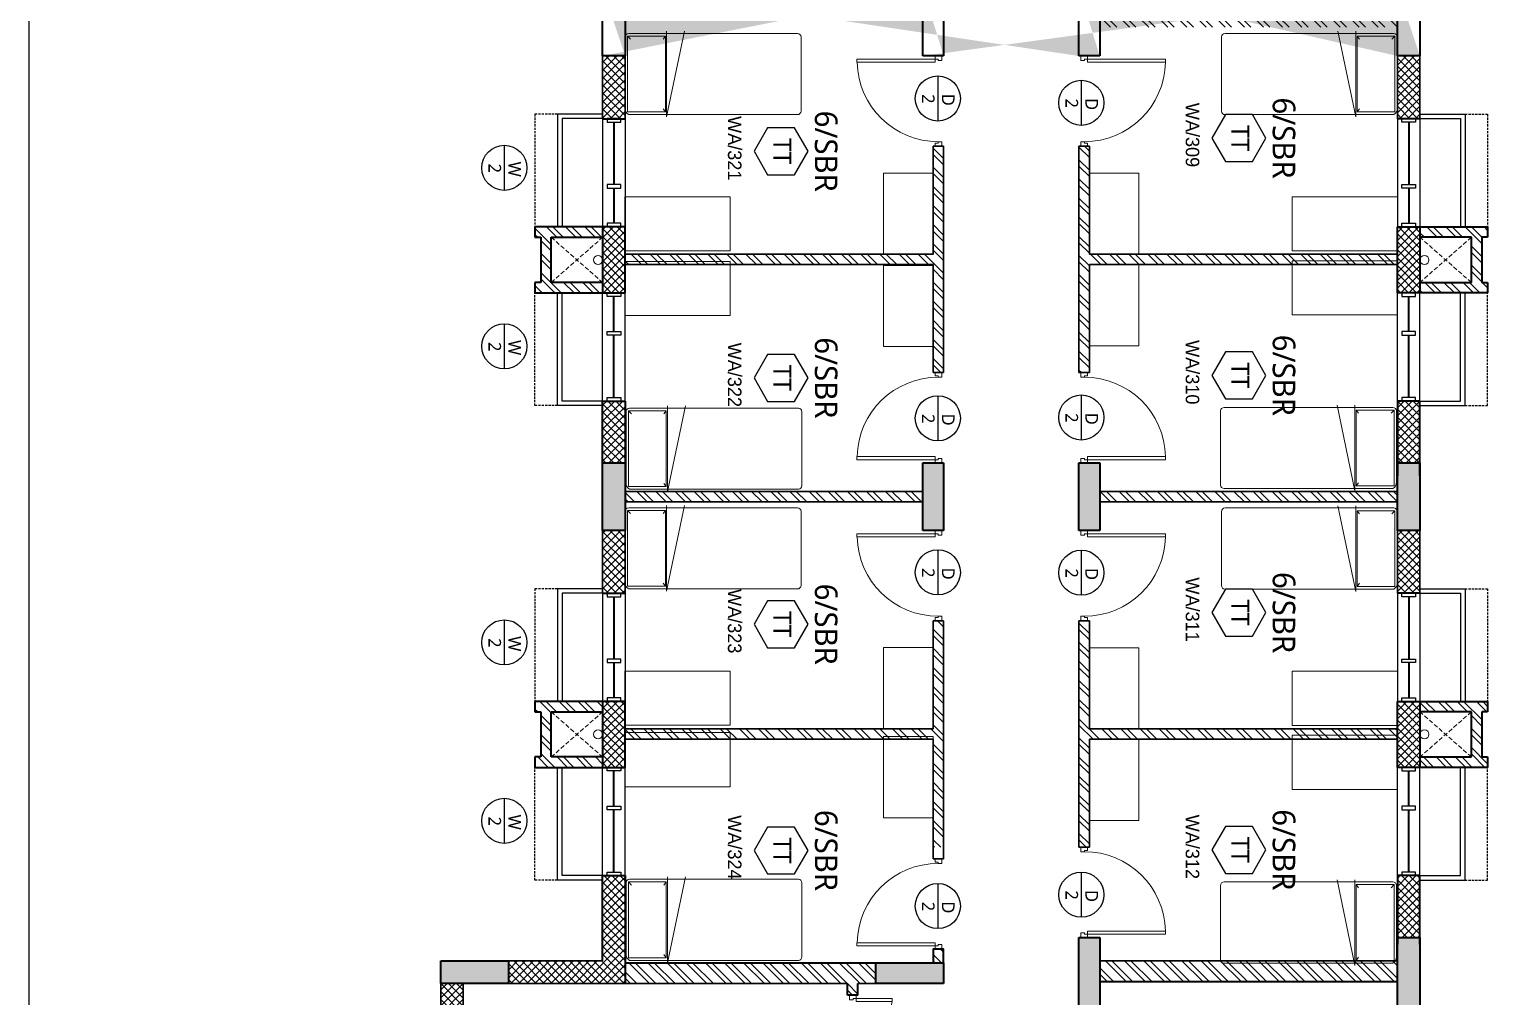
# Model space of a CAD drawing. Header units: millimetres. Extents: x -1127141 to 1597693, y -1835560 to -399335.
# Drawn here: x 1196540 to 1212762, y -534381 to -523658 of the extents above; entities that cross this region are included whole.
import ezdxf
from ezdxf.enums import TextEntityAlignment as Align

# ---------------------------------------------------------------- set-up
doc = ezdxf.new("R2010")
doc.units = ezdxf.units.MM
doc.header["$MEASUREMENT"] = 0
doc.linetypes.add('HIDDEN', pattern=[0.375, 0.25, -0.125])
doc.linetypes.add('HIDDEN2', pattern=[4.7625, 3.175, -1.5875])
for name, color, linetype in [('A-Anno Tags', 6, 'Continuous'), ('A-Wall Patt', 8, 'Continuous'), ('A-Window', 4, 'Continuous'), ('Anno_Frames', 7, 'Continuous'), ('COLUMN', 5, 'Continuous'), ('S-Conc Patt', 9, 'Continuous')]:
    doc.layers.add(name, color=color, linetype=linetype)
for name, color, linetype, lineweight in [('A-Door', 4, 'Continuous', 9), ('A-Wall Sec', 1, 'Continuous', 30), ('Ann_TitleBlock 2', 5, 'Continuous', 25), ('Anno_Tittleblock', 5, 'Continuous', 13), ('column hatch', 12, 'Continuous', 5), ('E-CABLE TRAY', 32, 'Continuous', 18), ('frntr', 32, 'Continuous', 9), ('rwp', 231, 'Continuous', 5), ('S-Concrete', 40, 'Continuous', 30), ('shaft', 252, 'HIDDEN2', 5)]:
    doc.layers.add(name, color=color, linetype=linetype, lineweight=lineweight)
doc.styles.add('IIITD @ 100', font='trebuc.ttf', dxfattribs={"height": 210})
doc.styles.get("Standard").update_dxf_attribs({"font": 'trebuc.ttf'})
doc.styles.add('TITLE', font='swissel.ttf', dxfattribs={"height": 4.3})
pattern_1 = [(315, (1306002.5, -290118.59), (106.06602, 106.06602), []), (315, (1306002.5, -290189.3), (106.06602, 106.06602), [])]
pattern_2 = [(315, (1445308.53, 119140.81), (106.066017, 106.066017), []), (315, (1445308.53, 119070.1), (106.066017, 106.066017), [])]
pattern_3 = [(315, (1445308.53, 119140.81), (44.194174, 44.194174), []), (45, (1445308.53, 119140.81), (-44.194174, 44.194174), [])]

# ---------------------------------------------------------------- blocks, each defined once
blk = doc.blocks.new('ABL_Door_S - 1000 x 2100-11-3 Second Floor Lvl')
at = {"layer": 'A-Door', "color": 5}
for p, q in [((-500, 38), (-450, 38)), ((-500, -38), (-500, 38)), ((-450, 38), (-450, -3)), ((450, 38), (450, -3)), ((500, 38), (450, 38)), ((500, -38), (500, 38)), ((-500, -38), (-465, -38)), ((-465, -3), (-450, -3)), ((-465, -38), (-465, -3)), ((-430, -38), (-465, -38)), ((465, -3), (450, -3)), ((465, -38), (465, -3)), ((500, -38), (465, -38))]:
    blk.add_line(p, q, dxfattribs=at)
at = {"layer": 'A-Door', "color": 5, "lineweight": 18}
for p, q in [((-465, -38), (-465, -903)), ((-430, -38), (-430, -903)), ((-430, -903), (-465, -903))]:
    blk.add_line(p, q, dxfattribs=at)
at = {"layer": 'A-Door'}
blk.add_arc((-450, -2), 900, 271.2981, 359.9894, dxfattribs=at)
blk = doc.blocks.new('Door 1200')
at = {"layer": 'A-Door', "color": 5, "lineweight": 18}
for p, q in [((524084, 16182), (524084, 16132)), ((524084, 16182), (524159, 16182)), ((524084, 16132), (524124, 16132)), ((524124, 16147), (524124, 16132)), ((524159, 16147), (524124, 16147)), ((524159, 16182), (524159, 16147)), ((524159, 16147), (524557, 16147)), ((524159, 16112), (524159, 16147)), ((524159, 16112), (524557, 16112)), ((524557, 16147), (524557, 16112)), ((524084, 15032), (524124, 15032)), ((524084, 14982), (524084, 15032)), ((524084, 14982), (524159, 14982)), ((524124, 15017), (524124, 15032)), ((524159, 15017), (524124, 15017)), ((524159, 15052), (524159, 15017)), ((524159, 15052), (524958, 15052)), ((524159, 14982), (524159, 15017)), ((524159, 15017), (524958, 15017)), ((524958, 15017), (524958, 15052))]:
    blk.add_line(p, q, dxfattribs=at)
at = {"layer": 'A-Door', "lineweight": 18}
for centre, radius, start, end in [((524155, 16193), 411, 270.5695, 348.692), ((524157, 14978), 804, 5.3147, 89.8716)]:
    blk.add_arc(centre, radius, start, end, dxfattribs=at)
blk = doc.blocks.new('*U29')
at = {"layer": 'A-Anno Tags'}
blk.add_lwpolyline([(-250, 0), (250, 0)], dxfattribs=at)
blk.add_circle((0, 0), 250, dxfattribs=at)
at = {"layer": 'Anno_Frames', "color": 7}
for tag, rotation, p in [('ENTITY', 359.7608, (15, 185)), ('ENTITYNO', 0.1757, (4, -36))]:
    blk.add_attdef(tag, text='', height=140, rotation=rotation, dxfattribs=at).set_placement(p, align=Align.TOP_CENTER)
blk = doc.blocks.new('Room Tag with Finish')
blk.add_lwpolyline([(0, 0), (-2.6, -1.5), (-2.6, -4.5), (0, -6), (2.6, -4.5), (2.6, -1.5)], close=True)
at = {"layer": 'Anno_Frames'}
blk.add_attdef('ROOM_NAME', text='', height=2.5, dxfattribs=at).set_placement((0, 0), align=Align.BOTTOM_CENTER)
blk.add_attdef('FF', text='', height=2, dxfattribs=at).set_placement((0, -1.85), align=Align.TOP_CENTER)
blk = doc.blocks.new('W 1200')
at = {"layer": 'A-Window', "linetype": 'HIDDEN', "ltscale": 100}
for p, q in [((552588, 7900), (552588, 9150)), ((552838, 7900), (552588, 7900))]:
    blk.add_line(p, q, dxfattribs=at)
at = {"layer": 'A-Window', "color": 2, "lineweight": 40}
for p, q in [((553463, 8720), (553463, 9110)), ((553463, 7990), (553463, 8680))]:
    blk.add_line(p, q, dxfattribs=at)
at = {"layer": 'A-Window', "color": 5}
for points in [[(553338, 7900), (552838, 7900), (552838, 9150)], [(553338, 7950), (552888, 7950), (552888, 9150)]]:
    blk.add_lwpolyline(points, dxfattribs=at)
at = {"layer": 'A-Window'}
for points in [[(553338, 7950), (553338, 9150)], [(553588, 7950), (553588, 9150)], [(553388, 8680), (553388, 8720), (553538, 8720), (553538, 8680), (553388, 8680)]]:
    blk.add_lwpolyline(points, dxfattribs=at)
for points in [[(553388, 9150), (553538, 9150), (553538, 9110), (553388, 9110)], [(553388, 7990), (553538, 7990), (553538, 7950), (553388, 7950)]]:
    blk.add_lwpolyline(points, close=True, dxfattribs=at)
blk = doc.blocks.new('column 2.04')
at = {"layer": 'S-Conc Patt'}
h = blk.add_hatch(color=256, dxfattribs=at)
h.paths.add_polyline_path([(552592, -205173), (553328, -205030), (553376, -205276), (552640, -205419)])
h.paths.add_polyline_path([(536924, -208475), (536877, -208230), (537898, -208032), (537945, -208277)])
h.paths.add_polyline_path([(549587, -206014), (549540, -205769), (550561, -205570), (550608, -205816)])
h.paths.add_polyline_path([(546422, -206629), (546374, -206384), (547395, -206185), (547443, -206431)])
h.paths.add_polyline_path([(543256, -207245), (543208, -206999), (544229, -206801), (544277, -207046)])
h.paths.add_polyline_path([(540090, -207860), (540042, -207615), (541063, -207416), (541111, -207662)])
h.paths.add_polyline_path([(548002, -197857), (547954, -197611), (548975, -197413), (549023, -197658)])
h.paths.add_polyline_path([(544836, -198472), (544788, -198227), (545809, -198028), (545857, -198274)])
h.paths.add_polyline_path([(541670, -199086), (541622, -198840), (542643, -198642), (542691, -198887)])
h.paths.add_polyline_path([(532173, -200932), (532125, -200686), (533146, -200488), (533194, -200733)])
h.paths.add_polyline_path([(535338, -200316), (535291, -200071), (536312, -199872), (536359, -200118)])
h.paths.add_polyline_path([(538504, -199701), (538456, -199455), (539477, -199257), (539525, -199502)])
h.paths.add_polyline_path([(546627, -202993), (546670, -203219), (545934, -203362), (545890, -203136)])
h.paths.add_polyline_path([(546297, -201295), (546340, -201521), (545604, -201664), (545560, -201438)])
h.paths.add_polyline_path([(540295, -204224), (540339, -204449), (539603, -204592), (539559, -204367)])
h.paths.add_polyline_path([(539965, -202526), (540009, -202752), (539273, -202895), (539229, -202669)])
h.paths.add_polyline_path([(533943, -205458), (533986, -205684), (533250, -205827), (533206, -205601)])
h.paths.add_polyline_path([(533613, -203761), (533656, -203987), (532920, -204130), (532876, -203904)])
h.paths.add_polyline_path([(556903, -202717), (556760, -201981), (557005, -201933), (557148, -202669)])
h.paths.add_polyline_path([(529985, -212195), (529236, -212195), (529236, -211945), (529985, -211945)])
h.paths.add_polyline_path([(526890, -212195), (526140, -212195), (526140, -211945), (526890, -211945)])
h.paths.add_polyline_path([(523855, -212195), (523105, -212195), (523105, -211945), (523855, -211945)])
h.paths.add_polyline_path([(552816, -201790), (552227, -201905), (552271, -202131), (552860, -202016)])
h.paths.add_polyline_path([(556308, -199659), (556165, -198923), (556411, -198875), (556554, -199611)])
h.paths.add_polyline_path([(555569, -195856), (555426, -195120), (555671, -195072), (555815, -195808)])
h.paths.add_polyline_path([(551215, -195938), (551657, -195853), (551700, -196078), (551259, -196164)])
h.paths.add_polyline_path([(551805, -198400), (551719, -197959), (551945, -197915), (552031, -198356)])
h.paths.add_polyline_path([(553549, -195943), (553463, -195501), (553689, -195458), (553774, -195899)])
h.paths.add_polyline_path([(554331, -199967), (554245, -199525), (554471, -199482), (554557, -199923)])
h.paths.add_polyline_path([(554150, -197832), (553709, -197918), (553665, -197692), (554106, -197607)])
h.paths.add_polyline_path([(552331, -199901), (552417, -200343), (552191, -200387), (552106, -199945)])
h.paths.add_polyline_path([(527835, -199036), (527099, -199179), (527051, -198934), (527787, -198791)])
h.paths.add_polyline_path([(530005, -204696), (529890, -204107), (530116, -204064), (530230, -204653)])
h.paths.add_polyline_path([(529304, -206595), (528568, -206738), (528524, -206512), (529260, -206369)])
h.paths.add_polyline_path([(529884, -200146), (529148, -200289), (529100, -200043), (529837, -199900)])
h.paths.add_polyline_path([(528920, -212495), (528320, -212495), (528320, -212245), (528920, -212245)])
h.paths.add_polyline_path([(523855, -212495), (523105, -212495), (523105, -212245), (523855, -212245)])
h.paths.add_polyline_path([(531575, -212245), (532175, -212245), (532175, -212495), (531575, -212495)])
h.paths.add_polyline_path([(526890, -212495), (526140, -212495), (526140, -212245), (526890, -212245)])
h.paths.add_polyline_path([(528974, -204897), (528238, -205040), (528190, -204794), (528926, -204651)])
h.paths.add_polyline_path([(529982, -210085), (529246, -210228), (529198, -209982), (529935, -209839)])
h.paths.add_polyline_path([(529602, -198693), (528865, -198836), (528818, -198590), (529554, -198447)])
h.paths.add_polyline_path([(524292, -199725), (523556, -199868), (523509, -199622), (524245, -199479)])
h.paths.add_polyline_path([(525435, -205585), (524699, -205728), (524651, -205482), (525387, -205339)])
h.paths.add_polyline_path([(534665, -209174), (533855, -209332), (533807, -209086), (534617, -208929)])
h.paths.add_polyline_path([(523355, -205734), (523355, -206382), (523105, -206382), (523105, -205782)])
h.paths.add_polyline_path([(545171, -239386), (544421, -239386), (544421, -239136), (545171, -239136)])
h.paths.add_polyline_path([(545171, -234106), (544421, -234106), (544421, -233876), (545171, -233876)])
h.paths.add_polyline_path([(545171, -230576), (544421, -230576), (544421, -230326), (545171, -230326)])
h.paths.add_polyline_path([(545171, -235836), (544421, -235836), (544421, -235606), (545171, -235606)])
h.paths.add_polyline_path([(539911, -239386), (539161, -239386), (539161, -239136), (539911, -239136)])
h.paths.add_polyline_path([(539911, -234106), (539161, -234106), (539161, -233876), (539911, -233876)])
h.paths.add_polyline_path([(539911, -230576), (539161, -230576), (539161, -230326), (539911, -230326)])
h.paths.add_polyline_path([(539911, -235836), (539161, -235836), (539161, -235606), (539911, -235606)])
h.paths.add_polyline_path([(534651, -234106), (533901, -234106), (533901, -233876), (534651, -233876)])
h.paths.add_polyline_path([(529806, -228306), (529056, -228306), (529056, -228556), (529806, -228556)])
h.paths.add_polyline_path([(526140, -228306), (526890, -228306), (526890, -228556), (526140, -228556)])
h.paths.add_polyline_path([(523105, -228306), (523855, -228306), (523855, -228556), (523105, -228556)])
h.paths.add_polyline_path([(554556, -230576), (553956, -230576), (553956, -230326), (554556, -230326)])
h.paths.add_polyline_path([(529881, -230326), (529131, -230326), (529131, -230576), (529881, -230576)])
h.paths.add_polyline_path([(534651, -230576), (533901, -230576), (533901, -230326), (534651, -230326)])
h.paths.add_polyline_path([(550356, -230576), (549756, -230576), (549756, -230326), (550356, -230326)])
h.paths.add_polyline_path([(553956, -233876), (554556, -233876), (554556, -234106), (553956, -234106)])
h.paths.add_polyline_path([(550356, -234106), (549756, -234106), (549756, -233876), (550356, -233876)])
h.paths.add_polyline_path([(531681, -240346), (530931, -240346), (530931, -240096), (531681, -240096)])
h.paths.add_polyline_path([(523355, -235856), (523355, -235106), (523105, -235106), (523105, -235856)])
h.paths.add_polyline_path([(526276, -235856), (525526, -235856), (525526, -235606), (526276, -235606)])
h.paths.add_polyline_path([(531681, -241826), (530931, -241826), (530931, -241576), (531681, -241576)])
h.paths.add_polyline_path([(529881, -241826), (529131, -241826), (529131, -241576), (529881, -241576)])
h.paths.add_polyline_path([(529881, -235856), (529131, -235856), (529131, -235606), (529881, -235606)])
h.paths.add_polyline_path([(529881, -234106), (529131, -234106), (529131, -233876), (529881, -233876)])
h.paths.add_polyline_path([(530931, -236206), (530931, -235606), (531161, -235606), (531161, -236206)])
h.paths.add_polyline_path([(552121, -236056), (552121, -235606), (552351, -235606), (552351, -236056)])
h.paths.add_polyline_path([(549836, -235606), (550286, -235606), (550286, -235836), (549836, -235836)])
h.paths.add_polyline_path([(552121, -240096), (552121, -239646), (552351, -239646), (552351, -240096)])
h.paths.add_polyline_path([(549941, -240096), (549941, -239646), (550171, -239646), (550171, -240096)])
h.paths.add_polyline_path([(552351, -237966), (551901, -237966), (551901, -237736), (552351, -237736)])
h.paths.add_polyline_path([(549941, -238076), (549941, -237626), (550171, -237626), (550171, -238076)])
h.paths.add_polyline_path([(554141, -236206), (554141, -235606), (554371, -235606), (554371, -236206)])
h.paths.add_polyline_path([(534391, -240346), (534391, -239596), (534141, -239596), (534141, -240346)])
h.paths.add_polyline_path([(554121, -240095), (554121, -239495), (554371, -239495), (554371, -240095)])
h.paths.add_polyline_path([(523105, -228006), (523855, -228006), (523855, -228256), (523105, -228256)])
h.paths.add_polyline_path([(532175, -228256), (531575, -228256), (531575, -228006), (532175, -228006)])
h.paths.add_polyline_path([(528320, -217506), (528920, -217506), (528920, -217736), (528320, -217736)])
h.paths.add_polyline_path([(528920, -228256), (528320, -228256), (528320, -228006), (528920, -228006)])
h.paths.add_polyline_path([(528320, -222766), (528920, -222766), (528920, -222996), (528320, -222996)])
h.paths.add_polyline_path([(526890, -217736), (526290, -217736), (526290, -217506), (526890, -217506)])
h.paths.add_polyline_path([(526890, -222996), (526290, -222996), (526290, -222766), (526890, -222766)])
h.paths.add_polyline_path([(526140, -228006), (526890, -228006), (526890, -228256), (526140, -228256)])
h.paths.add_polyline_path([(526276, -241826), (525526, -241826), (525526, -241576), (526276, -241576)])
h.paths.add_polyline_path([(523355, -217321), (523355, -217921), (523105, -217921), (523105, -217321)])
h.paths.add_polyline_path([(523355, -222581), (523355, -223181), (523105, -223181), (523105, -222581)])
h.paths.add_polyline_path([(532175, -217320), (532175, -217920), (531925, -217920), (531925, -217320)])
h.paths.add_polyline_path([(532175, -222581), (532175, -223181), (531925, -223181), (531925, -222581)])
h.paths.add_polyline_path([(534371, -235606), (534371, -236356), (534141, -236356), (534141, -235606)])
edge = h.paths.add_edge_path()
edge.add_line((559891, -239386), (559141, -239386))
edge.add_line((559141, -239136), (559891, -239136))
edge.add_line((559141, -239386), (559141, -239136))
edge.add_line((559891, -234106), (559141, -234106))
edge.add_line((559141, -233876), (559891, -233876))
edge.add_line((559141, -234106), (559141, -233876))
edge.add_line((559891, -230576), (559141, -230576))
edge.add_line((559141, -230326), (559891, -230326))
edge.add_line((559141, -230576), (559141, -230326))
edge.add_line((559891, -235836), (559141, -235836))
edge.add_line((559141, -235606), (559891, -235606))
edge.add_line((559141, -235836), (559141, -235606))
h.paths.add_polyline_path([(570411, -234106), (569661, -234106), (569661, -233876), (570411, -233876)])
h.paths.add_polyline_path([(570411, -230576), (569661, -230576), (569661, -230326), (570411, -230326)])
h.paths.add_polyline_path([(570171, -235606), (570171, -236356), (569941, -236356), (569941, -235606)])
h.paths.add_polyline_path([(565151, -239386), (564401, -239386), (564401, -239136), (565151, -239136)])
h.paths.add_polyline_path([(565151, -234106), (564401, -234106), (564401, -233876), (565151, -233876)])
h.paths.add_polyline_path([(565151, -230576), (564401, -230576), (564401, -230326), (565151, -230326)])
h.paths.add_polyline_path([(565151, -235836), (564401, -235836), (564401, -235606), (565151, -235606)])
h.paths.add_polyline_path([(559891, -239386), (559141, -239386), (559141, -239136), (559891, -239136)], flags=17)
h.paths.add_polyline_path([(559891, -234106), (559141, -234106), (559141, -233876), (559891, -233876)], flags=17)
h.paths.add_polyline_path([(559891, -230576), (559141, -230576), (559141, -230326), (559891, -230326)], flags=17)
h.paths.add_polyline_path([(559891, -235836), (559141, -235836), (559141, -235606), (559891, -235606)], flags=17)
h.paths.add_polyline_path([(577576, -241181), (577576, -240581), (577326, -240581), (577326, -241181)])
h.paths.add_polyline_path([(577576, -230576), (576976, -230576), (576976, -230326), (577576, -230326)])
h.paths.add_polyline_path([(573376, -230576), (572776, -230576), (572776, -230326), (573376, -230326)])
h.paths.add_polyline_path([(577576, -234106), (576976, -234106), (576976, -233876), (577576, -233876)])
h.paths.add_polyline_path([(573376, -234106), (572776, -234106), (572776, -233876), (573376, -233876)])
h.paths.add_polyline_path([(577576, -236356), (577576, -235606), (577326, -235606), (577326, -236356)])
h.paths.add_polyline_path([(572626, -241181), (573376, -241181), (573376, -240931), (572626, -240931)])
h.paths.add_polyline_path([(573376, -236356), (573376, -235606), (573146, -235606), (573146, -236356)])
h.paths.add_polyline_path([(569921, -241181), (569921, -240431), (570171, -240431), (570171, -241181)])
at = {"layer": 'S-Concrete', "lineweight": 35}
for p, q in [((559141, -230326), (559891, -230326)), ((559891, -230326), (559891, -230576)), ((564401, -230576), (564401, -230326)), ((564401, -230326), (565151, -230326)), ((565151, -230326), (565151, -230576)), ((569661, -230576), (569661, -230326)), ((569661, -230326), (570411, -230326)), ((559891, -230576), (559141, -230576)), ((565151, -230576), (564401, -230576)), ((570411, -230576), (569661, -230576)), ((559141, -233876), (559891, -233876)), ((559891, -233876), (559891, -234106)), ((564401, -234106), (564401, -233876)), ((564401, -233876), (565151, -233876)), ((565151, -233876), (565151, -234106)), ((569661, -234106), (569661, -233876)), ((569661, -233876), (570411, -233876)), ((559891, -234106), (559141, -234106)), ((565151, -234106), (564401, -234106)), ((570411, -234106), (569661, -234106)), ((559141, -235606), (559891, -235606)), ((559891, -235606), (559891, -235836)), ((564401, -235836), (564401, -235606)), ((564401, -235606), (565151, -235606)), ((565151, -235606), (565151, -235836)), ((569941, -236356), (569941, -235606)), ((569941, -235606), (570171, -235606)), ((570171, -235606), (570171, -236356)), ((559891, -235836), (559141, -235836)), ((565151, -235836), (564401, -235836)), ((570171, -236356), (569941, -236356)), ((559141, -239136), (559891, -239136)), ((559891, -239136), (559891, -239386)), ((564401, -239386), (564401, -239136)), ((564401, -239136), (565151, -239136)), ((565151, -239136), (565151, -239386)), ((559891, -239386), (559141, -239386)), ((565151, -239386), (564401, -239386)), ((569921, -240431), (570171, -240431)), ((569921, -241181), (569921, -240431)), ((570171, -240431), (570171, -241181)), ((570171, -241181), (569921, -241181))]:
    blk.add_line(p, q, dxfattribs=at)
blk = doc.blocks.new('bed')
at = {"layer": 'frntr'}
for p, q in [((269533, -306887), (268713, -306887)), ((268673, -306927), (268673, -308179)), ((269573, -308377), (269573, -306927)), ((269598, -308377), (268648, -308179)), ((268673, -308179), (268673, -308377)), ((268648, -308377), (269448, -308377)), ((268673, -308377), (268673, -308797)), ((269543, -308391), (268703, -308391)), ((268703, -308391), (268703, -308811)), ((268703, -308391), (268738, -308417)), ((269598, -308377), (269448, -308377)), ((269543, -308391), (269508, -308417)), ((269543, -308811), (269543, -308391)), ((269573, -308797), (269573, -308377)), ((268703, -308811), (268738, -308777)), ((268703, -308811), (269543, -308811)), ((268713, -308837), (269510, -308837))]:
    blk.add_line(p, q, dxfattribs=at)
for centre, radius, start, end in [((268713, -306927), 40, 90, 180), ((269533, -306927), 40, 0, 90), ((268713, -308797), 40, 180, 270), ((269506, -308762), 75.2, 267.3338, 332.1559)]:
    blk.add_arc(centre, radius, start, end, dxfattribs=at)
blk = doc.blocks.new('wardrobe')
at = {"layer": 'frntr'}
for p, q in [((266249, -309334), (266799, -309334)), ((266249, -310234), (266249, -309334)), ((266799, -310234), (266799, -309334)), ((266799, -309334), (266799, -310234)), ((266799, -310234), (266249, -310234))]:
    blk.add_line(p, q, dxfattribs=at)
blk = doc.blocks.new('table')
at = {"layer": 'frntr'}
for p, q in [((268968, -309087), (269568, -309087)), ((268968, -309087), (268968, -310253)), ((269568, -310255), (269568, -309087)), ((268968, -310253), (269568, -310253))]:
    blk.add_line(p, q, dxfattribs=at)
blk = doc.blocks.new('aaa')
at = {"layer": 'frntr', "rotation": 90}
blk.add_blockref('wardrobe', (-40627, -573636), dxfattribs=at)
at = {"layer": 'frntr'}
for name, p in [('bed', (-1515, -1414)), ('table', (0, 0))]:
    blk.add_blockref(name, p, dxfattribs=at)
blk = doc.blocks.new('bbbb')
at = {"layer": 'frntr', "rotation": 90}
blk.add_blockref('wardrobe', (-39613, -573636), dxfattribs=at)
at = {"layer": 'frntr'}
for name, p in [('bed', (2630, -1404)), ('table', (710, 0))]:
    blk.add_blockref(name, p, dxfattribs=at)
blk = doc.blocks.new('IIITD WD A1- L Format Library')
at = {"layer": 'Anno_Tittleblock', "color": 5}
blk.add_lwpolyline([(0, -7.57), (775, -7.57), (775, 573.91), (0, 573.91)], close=True, dxfattribs=at)
at = {"style": 'TITLE'}
for tag, p, height in [('PROJECT NAME 1', (779.17, 137.4), 2.98), ('PROJECT NAME 2', (779.17, 132.23), 2.98), ('PROJECT_NAME_3', (779.17, 127.37), 2.98), ('1:100@A1', (818.06, 91.92), 2.25), ('A-2.03', (844.81, 84.28), 4), ('03.04.11', (821.96, 84.64), 2.25), ('A', (858.85, 75.94), 3.66), ('AC', (827.5, 76.14), 2.25)]:
    blk.add_attdef(tag, p, '', height=height, dxfattribs=at)
for p in [(780.3, 113.01), (780.3, 106.37)]:
    blk.add_attdef('FIRST FLOOR PLAN', text='', height=3.39, dxfattribs=at).set_placement(p, align=Align.TOP_LEFT)

msp = doc.modelspace()

# ---------------------------------------------------------------- hatches: boundary and pattern name
at = {"layer": 'A-Wall Patt'}
h = msp.add_hatch(dxfattribs=at)
h.set_pattern_fill('ANSI37', color=256, scale=500, style=0)
h.set_pattern_definition(pattern_3)
h.paths.add_polyline_path([(1203145.2, -531838.8), (1203145.2, -531108.8), (1202895.2, -531108.8), (1202895.2, -531838.8)])
h.paths.add_polyline_path([(1203145.2, -529908.8), (1203145.2, -529213.8), (1202895.2, -529213.8), (1202895.2, -529908.8)])
h.paths.add_polyline_path([(1203145.2, -528463.8), (1203145.2, -527778.8), (1202895.2, -527778.8), (1202895.2, -528463.8)])
h.paths.add_polyline_path([(1203145.2, -526578.8), (1203145.2, -525848.8), (1202895.2, -525848.8), (1202895.2, -526578.8)])
h.paths.add_polyline_path([(1203145.2, -524648.8), (1203145.2, -523953.8), (1202895.2, -523953.8), (1202895.2, -524648.8)])
h.paths.add_polyline_path([(1203145.2, -523203.8), (1203145.2, -522518.8), (1202895.2, -522518.8), (1202895.2, -523203.8)])
h.paths.add_polyline_path([(1203145.2, -521318.8), (1203145.2, -520588.8), (1202895.2, -520588.8), (1202895.2, -521318.8)])
h.paths.add_polyline_path([(1203145.2, -519388.8), (1203145.2, -518433.8), (1202895.2, -518433.8), (1202895.2, -519388.8)])
h = msp.add_hatch(dxfattribs=at)
h.set_pattern_fill('ANSI37', color=256, scale=500, style=0)
h.set_pattern_definition(pattern_3)
h.paths.add_polyline_path([(1211955.1, -519388.8), (1211955.2, -518618.8), (1211705.2, -518618.8), (1211705.1, -519388.8)])
h.paths.add_polyline_path([(1211955.2, -521318.8), (1211955.2, -521203.8), (1211955.1, -521203.8), (1211955.2, -521203.7), (1211955.2, -520957.3, -0.03447), (1211955.2, -520950.4), (1211955.2, -520703.9), (1211955.1, -520703.8), (1211955.2, -520703.8), (1211955.2, -520588.8), (1211705.1, -520588.8), (1211705.1, -521318.8)])
h.paths.add_polyline_path([(1211955.1, -523203.8), (1211955.1, -522518.8), (1211705.1, -522518.8), (1211705.2, -523203.8)])
h.paths.add_polyline_path([(1211955.1, -524648.8), (1211955.1, -523953.8), (1211705.1, -523953.8), (1211705.1, -524648.8)])
h.paths.add_polyline_path([(1211955.1, -526578.8), (1211955.1, -526463.8), (1211955.1, -526463.8), (1211955.1, -526463.8), (1211955.1, -526216.3, -0.0243669), (1211955.1, -526211.4), (1211955.2, -525963.9), (1211955.1, -525963.8), (1211955.2, -525963.8), (1211955.2, -525848.8), (1211705.1, -525848.8), (1211705.1, -526578.8)])
h = msp.add_hatch(dxfattribs=at)
h.set_pattern_fill('ANSI32', color=256, scale=400, style=0)
h.set_pattern_definition(pattern_1)
h.paths.add_polyline_path([(1211705.2, -523636.3), (1211705.2, -523521.3), (1208405.2, -523521.3), (1208405.2, -523636.3)])
h.paths.add_polyline_path([(1211705.2, -524648.8), (1211705.2, -523808.8), (1211705.1, -523808.8), (1211705.1, -524648.8)])
h.paths.add_polyline_path([(1211705.2, -523348.8), (1211705.2, -522518.8), (1211705.1, -522518.8), (1211705.1, -523348.8)])
h = msp.add_hatch(dxfattribs=at)
h.set_pattern_fill('ANSI32', color=256, scale=400, style=0)
h.set_pattern_definition([(315, (1306002.5, -295400.47), (106.06602, 106.06602), []), (315, (1306002.5, -295471.18), (106.06602, 106.06602), [])])
h.paths.add_polyline_path([(1202895.2, -526463.8), (1202325.2, -526463.8), (1202325.2, -525963.8), (1202895.2, -525963.8)], flags=16)
h.paths.add_polyline_path([(1203145.3, -523693.8), (1203145.3, -523808.8), (1203145.2, -523808.8), (1203145.2, -523693.8)])
h.paths.add_polyline_path([(1203145.3, -528608.8), (1203145.3, -528781.3), (1203145.2, -528781.3), (1203145.2, -528608.8)])
h.paths.add_polyline_path([(1203145.2, -526151.3), (1203145.2, -526266.3), (1206560.2, -526266.3), (1206560.2, -527463.8), (1206675.2, -527463.8), (1206675.2, -524953.8), (1206560.2, -524953.8), (1206560.2, -526151.3)])
h.paths.add_polyline_path([(1202895.2, -526578.8), (1202895.2, -525848.8), (1202145.2, -525848.8), (1202145.2, -525963.8), (1202210.2, -525963.8), (1202210.2, -526463.8), (1202145.2, -526463.8), (1202145.2, -526578.8)])
h = msp.add_hatch(dxfattribs=at)
h.set_pattern_fill('ANSI32', color=256, scale=400, style=0)
h.set_pattern_definition([(315, (1306002.5, -295400.47), (106.06602, 106.06602), []), (315, (1306002.5, -295471.18), (106.06602, 106.06602), [])])
h.paths.add_polyline_path([(1211705.1, -523693.8), (1211705.1, -523808.8), (1211705.2, -523808.8), (1211705.2, -523693.8)])
h.paths.add_polyline_path([(1211705.1, -528608.8), (1211705.1, -528781.3), (1211705.2, -528781.3), (1211705.2, -528608.8)])
h.paths.add_polyline_path([(1212525.1, -525963.8), (1212525.1, -526463.8), (1211955.1, -526463.8), (1211955.1, -525963.8)], flags=16)
h.paths.add_polyline_path([(1208175.2, -527463.8), (1208290.2, -527463.8), (1208290.2, -524953.8), (1208175.2, -524953.8)])
h.paths.add_polyline_path([(1211755.1, -525848.8), (1211705.2, -525848.8), (1211755.1, -525848.8)])
h.paths.add_polyline_path([(1211705.2, -526578.8), (1211705.2, -525848.8), (1211705.1, -525848.8), (1211705.1, -526151.3), (1208290.2, -526151.3), (1208290.2, -526266.3), (1211705.1, -526266.3), (1211705.1, -526578.8)])
h.paths.add_polyline_path([(1211955.2, -525848.8), (1211955.2, -526578.8), (1212705.1, -526578.8), (1212705.1, -526463.8), (1212640.1, -526463.8), (1212640.1, -525963.8), (1212705.1, -525963.8), (1212705.1, -525848.8)])
h.paths.add_polyline_path([(1211905.1, -525848.8), (1211955.1, -525848.8), (1211955.1, -525848.8)])
h = msp.add_hatch(dxfattribs=at)
h.set_pattern_fill('ANSI32', color=256, scale=400, style=0)
h.set_pattern_definition([(315, (1306002.5, -295378.59), (106.06602, 106.06602), []), (315, (1306002.5, -295449.3), (106.06602, 106.06602), [])])
h.paths.add_polyline_path([(1211705.2, -528896.3), (1211705.2, -528781.3), (1208405.2, -528781.3), (1208405.2, -528896.3)])
h.paths.add_polyline_path([(1211705.2, -529908.8), (1211705.2, -529138.8), (1211705.2, -529068.8), (1211705.1, -529068.8), (1211705.1, -529908.8)])
h.paths.add_polyline_path([(1211705.2, -528538.8), (1211705.2, -527778.8), (1211705.1, -527778.8), (1211705.1, -528608.8), (1211705.3, -528608.8), (1211705.3, -528538.8)])
h = msp.add_hatch(dxfattribs=at)
h.set_pattern_fill('ANSI37', color=256, scale=500, style=0)
h.set_pattern_definition(pattern_3)
h.paths.add_polyline_path([(1211955.1, -528463.8), (1211955.1, -527778.8), (1211705.1, -527778.8), (1211705.1, -528463.8)])
h.paths.add_polyline_path([(1211955.1, -529908.8), (1211955.1, -529213.8), (1211705.1, -529213.8), (1211705.1, -529908.8)])
h.paths.add_polyline_path([(1211955.1, -531838.8), (1211955.1, -531108.8), (1211705.1, -531108.8), (1211705.1, -531838.8)])
h.paths.add_polyline_path([(1211955.2, -533723.8), (1211955.2, -533038.8), (1211705.2, -533038.8), (1211705.2, -533723.8)])
h = msp.add_hatch(dxfattribs=at)
h.set_pattern_fill('ANSI32', color=256, scale=400, style=0)
h.set_pattern_definition(pattern_1)
h.paths.add_polyline_path([(1206445.2, -528896.3), (1206445.2, -528781.3), (1203145.2, -528781.3), (1203145.2, -528896.3)])
h = msp.add_hatch(dxfattribs=at)
h.set_pattern_fill('ANSI32', color=256, scale=400, style=0)
h.set_pattern_definition(pattern_2)
h.paths.add_polyline_path([(1202895.2, -531723.8), (1202325.2, -531723.8), (1202325.2, -531223.8), (1202895.2, -531223.8)], flags=16)
h.paths.add_polyline_path([(1203150.3, -528953.8), (1203150.3, -529068.8), (1203150.2, -529068.8), (1203150.2, -528953.8)])
h.paths.add_polyline_path([(1203145.2, -531411.3), (1203145.2, -531526.3), (1206560.2, -531526.3), (1206560.2, -532723.8), (1206675.2, -532723.8), (1206675.2, -530213.8), (1206560.2, -530213.8), (1206560.2, -531411.3)])
h.paths.add_polyline_path([(1202895.2, -531838.8), (1202895.2, -531108.8), (1202145.2, -531108.8), (1202145.2, -531223.8), (1202210.2, -531223.8), (1202210.2, -531723.8), (1202145.2, -531723.8), (1202145.2, -531838.8)])
h = msp.add_hatch(dxfattribs=at)
h.set_pattern_fill('ANSI32', color=256, scale=400, style=0)
h.set_pattern_definition([(315, (1306002.5, -290140.47), (106.06602, 106.06602), []), (315, (1306002.5, -290211.18), (106.06602, 106.06602), [])])
h.paths.add_polyline_path([(1211955.1, -531223.8), (1212525.1, -531223.8), (1212525.1, -531723.8), (1211955.1, -531723.8)], flags=16)
h.paths.add_polyline_path([(1211705.1, -528953.8), (1211705.1, -529068.8), (1211705.2, -529068.8), (1211705.2, -528953.8)])
h.paths.add_polyline_path([(1211705.1, -533868.8), (1211705.1, -534041.3), (1211705.2, -534041.3), (1211705.2, -533868.8)])
h.paths.add_polyline_path([(1208175.2, -532723.8), (1208290.2, -532723.8), (1208290.2, -530213.8), (1208175.2, -530213.8)])
h.paths.add_polyline_path([(1211705.2, -531838.8), (1211705.2, -531108.8), (1211705.1, -531108.8), (1211705.1, -531411.3), (1208290.2, -531411.3), (1208290.2, -531526.3), (1211705.1, -531526.3), (1211705.1, -531838.8)])
h.paths.add_polyline_path([(1211955.2, -531108.8), (1211955.2, -531838.8), (1212705.1, -531838.8), (1212705.1, -531723.8), (1212640.1, -531723.8), (1212640.1, -531223.8), (1212705.1, -531223.8), (1212705.1, -531108.8)])
h = msp.add_hatch(dxfattribs=at)
h.set_pattern_fill('ANSI37', color=256, scale=500, style=0)
h.set_pattern_definition(pattern_3)
h.paths.add_polyline_path([(1201350.2, -536688.8), (1201350.2, -536221.3), (1201100.2, -536221.3), (1201100.2, -536688.8)])
h.paths.add_polyline_path([(1201350.2, -535221.3), (1201350.2, -534233.8), (1201100.2, -534233.8), (1201100.2, -535221.3)])
h.paths.add_polyline_path([(1203145.2, -534233.8), (1203145.2, -533038.8), (1202900.3, -533038.8), (1202895.2, -533038.8), (1202895.2, -533983.8), (1201850.2, -533983.8), (1201850.2, -534233.8)])
h = msp.add_hatch(dxfattribs=at)
h.set_pattern_fill('ANSI32', color=256, scale=400, style=0)
h.set_pattern_definition(pattern_2)
h.paths.add_polyline_path([(1206675.2, -534003.8), (1206675.2, -533853.8), (1206560.2, -533853.8), (1206560.2, -534003.8)])
h.paths.add_polyline_path([(1203145.2, -534003.8), (1203145.2, -534233.8), (1205610.2, -534233.8), (1205610.2, -534363.8), (1205725.2, -534363.8), (1205725.2, -534233.8), (1205925.2, -534233.8), (1205925.2, -534003.8)])
h = msp.add_hatch(dxfattribs=at)
h.set_pattern_fill('ANSI32', color=256, scale=400, style=0)
h.set_pattern_definition(pattern_2)
h.paths.add_polyline_path([(1211705.1, -534213.8), (1211705.1, -533983.8), (1208405.2, -533983.8), (1208405.2, -534213.8)])

# ---------------------------------------------------------------- linework, layer by layer
msp.add_lwpolyline([(1252291.1, -478259.6), (1252291.1, -552566.2), (1196539.8, -552566.2), (1196539.8, -478259.6)], close=True, dxfattribs=at)
at = {"layer": 'A-Wall Sec'}
for p, q in [((1202895.2, -524648.8), (1202895.2, -523808.8)), ((1203145.2, -524648.8), (1203145.2, -523808.8)), ((1211705.1, -524648.8), (1211705.1, -523878.8)), ((1211955.1, -524648.8), (1211955.1, -523878.8)), ((1206560.2, -526151.3), (1206560.2, -524953.8)), ((1206675.2, -524953.8), (1206560.2, -524953.8)), ((1206675.2, -527463.8), (1206675.2, -524953.8)), ((1208175.2, -527463.8), (1208175.2, -524953.8)), ((1208175.2, -524953.8), (1208290.2, -524953.8)), ((1208290.2, -526151.3), (1208290.2, -524953.8)), ((1203145.2, -526151.3), (1206560.2, -526151.3)), ((1211705.1, -526151.3), (1208290.2, -526151.3)), ((1203145.2, -526266.3), (1206560.2, -526266.3)), ((1206560.2, -527463.8), (1206560.2, -526266.3)), ((1211705.1, -526266.3), (1208290.2, -526266.3)), ((1208290.2, -527463.8), (1208290.2, -526266.3)), ((1206675.2, -527463.8), (1206560.2, -527463.8)), ((1208175.2, -527463.8), (1208290.2, -527463.8)), ((1206445.2, -528781.3), (1203145.2, -528781.3)), ((1208405.2, -528781.3), (1211705.1, -528781.3)), ((1206445.2, -528896.3), (1203145.2, -528896.3)), ((1208405.2, -528896.3), (1211705.1, -528896.3)), ((1202895.2, -529908.8), (1202895.2, -529138.8)), ((1203145.2, -529908.8), (1203145.2, -529138.8)), ((1211705.1, -529908.8), (1211705.1, -529068.8)), ((1211955.1, -529908.8), (1211955.1, -529068.8)), ((1206560.2, -531411.3), (1206560.2, -530213.8)), ((1206675.2, -530213.8), (1206560.2, -530213.8)), ((1206675.2, -532853.8), (1206675.2, -530213.8)), ((1208175.2, -532723.8), (1208175.2, -530213.8)), ((1208175.2, -530213.8), (1208290.2, -530213.8)), ((1208290.2, -531411.3), (1208290.2, -530213.8)), ((1203145.2, -531411.3), (1206560.2, -531411.3)), ((1211705.1, -531411.3), (1208290.2, -531411.3)), ((1203145.2, -531526.3), (1206560.2, -531526.3)), ((1206560.2, -532853.8), (1206560.2, -531526.3)), ((1211705.1, -531526.3), (1208290.2, -531526.3)), ((1208290.2, -532723.8), (1208290.2, -531526.3)), ((1206675.2, -532853.8), (1206560.2, -532853.8)), ((1208175.2, -532723.8), (1208290.2, -532723.8)), ((1201700.2, -533983.8), (1202895.2, -533983.8)), ((1211705.1, -533983.8), (1208405.2, -533983.8)), ((1201100.2, -534233.8), (1201100.2, -535221.3)), ((1201350.2, -534233.8), (1201350.2, -535221.3)), ((1201700.2, -534233.8), (1205610.2, -534233.8)), ((1205725.2, -534233.8), (1206445.2, -534233.8))]:
    msp.add_line(p, q, dxfattribs=at)
at = {"layer": 'A-Wall Sec', "lineweight": 35}
for p, q in [((1202895.2, -524648.8), (1203145.2, -524648.8)), ((1211955.1, -524648.8), (1211705.1, -524648.8)), ((1203145.2, -525848.8), (1202145.2, -525848.8)), ((1202145.2, -525848.8), (1202145.2, -525963.8)), ((1202895.2, -525848.8), (1202895.2, -526578.8)), ((1203145.2, -526578.8), (1203145.2, -525848.8)), ((1211705.1, -526578.8), (1211705.1, -525848.8)), ((1211705.1, -525848.8), (1212705.1, -525848.8)), ((1211955.2, -525848.8), (1211955.1, -526578.8)), ((1212705.1, -525848.8), (1212705.1, -525963.8)), ((1202145.2, -525963.8), (1202210.2, -525963.8)), ((1202210.2, -525963.8), (1202210.2, -526463.8)), ((1202325.2, -525963.8), (1202895.2, -525963.8)), ((1202325.2, -526463.8), (1202325.2, -525963.8)), ((1212525.1, -525963.8), (1211955.1, -525963.8)), ((1212525.1, -526463.8), (1212525.1, -525963.8)), ((1212705.1, -525963.8), (1212640.1, -525963.8)), ((1212640.1, -525963.8), (1212640.1, -526463.8)), ((1202210.2, -526463.8), (1202145.2, -526463.8)), ((1202145.2, -526463.8), (1202145.2, -526578.8)), ((1202895.2, -526463.8), (1202325.2, -526463.8)), ((1211955.1, -526463.8), (1212525.1, -526463.8)), ((1212640.1, -526463.8), (1212705.1, -526463.8)), ((1212705.1, -526463.8), (1212705.1, -526578.8)), ((1202145.2, -526578.8), (1203145.2, -526578.8)), ((1212705.1, -526578.8), (1211705.1, -526578.8)), ((1202895.2, -528538.8), (1202895.2, -527778.8)), ((1202895.2, -527778.8), (1203145.2, -527778.8)), ((1203145.2, -527778.8), (1203145.2, -528538.8)), ((1211955.1, -527778.8), (1211705.1, -527778.8)), ((1202895.2, -529908.8), (1203145.2, -529908.8)), ((1211955.1, -529908.8), (1211705.1, -529908.8)), ((1203145.2, -531108.8), (1202145.2, -531108.8)), ((1202145.2, -531108.8), (1202145.2, -531223.8)), ((1202145.2, -531223.8), (1202210.2, -531223.8)), ((1202210.2, -531223.8), (1202210.2, -531723.8)), ((1202325.2, -531223.8), (1202895.2, -531223.8)), ((1202325.2, -531723.8), (1202325.2, -531223.8)), ((1202895.2, -531108.8), (1202895.2, -531838.8)), ((1203145.2, -531838.8), (1203145.2, -531108.8)), ((1211705.1, -531838.8), (1211705.1, -531108.8)), ((1211705.1, -531108.8), (1212705.1, -531108.8)), ((1211955.1, -531108.8), (1211955.1, -531838.8)), ((1212525.1, -531223.8), (1211955.1, -531223.8)), ((1212525.1, -531723.8), (1212525.1, -531223.8)), ((1212705.1, -531223.8), (1212640.1, -531223.8)), ((1212640.1, -531223.8), (1212640.1, -531723.8)), ((1212705.1, -531108.8), (1212705.1, -531223.8)), ((1202210.2, -531723.8), (1202145.2, -531723.8)), ((1202145.2, -531723.8), (1202145.2, -531838.8)), ((1202895.2, -531723.8), (1202325.2, -531723.8)), ((1211955.1, -531723.8), (1212525.1, -531723.8)), ((1212640.1, -531723.8), (1212705.1, -531723.8)), ((1212705.1, -531723.8), (1212705.1, -531838.8)), ((1202145.2, -531838.8), (1203145.2, -531838.8)), ((1212705.1, -531838.8), (1211705.1, -531838.8)), ((1202895.2, -533038.8), (1203145.2, -533038.8)), ((1202900.3, -533038.8), (1203145.2, -533038.8)), ((1203145.2, -533038.8), (1203145.2, -534233.8)), ((1211955.2, -533038.8), (1211705.2, -533038.8)), ((1211955.2, -533798.8), (1211955.2, -533036.9)), ((1203145.2, -534003.8), (1205925.2, -534003.8)), ((1205610.2, -534363.8), (1205610.2, -534233.8)), ((1205725.2, -534363.8), (1205725.2, -534233.8)), ((1208405.2, -534213.8), (1211705.2, -534213.8)), ((1205725.2, -534363.8), (1205610.2, -534363.8))]:
    msp.add_line(p, q, dxfattribs=at)
for points in [[(1211705.1, -527778.8), (1211705.1, -528608.8)], [(1211955.1, -528608.8), (1211955.1, -527776.9)], [(1202895.2, -533983.8), (1202895.2, -533038.8)], [(1211705.2, -533038.8), (1211705.2, -533798.8)], [(1206675.2, -534003.8), (1206675.2, -533853.8), (1206560.2, -533853.8), (1206560.2, -534003.8)]]:
    msp.add_lwpolyline(points, dxfattribs=at)
at = {"layer": 'rwp'}
for centre in [(1202845.2, -526213.8), (1212005.1, -526213.8), (1202845.2, -531473.8), (1212005.1, -531473.8)]:
    msp.add_circle(centre, 50, dxfattribs=at)
at = {"layer": 'shaft', "ltscale": 15}
for p, q in [((1202325.2, -525963.8), (1202895.2, -526463.8)), ((1202325.2, -526463.8), (1202895.2, -525963.8)), ((1212525.1, -525963.8), (1211955.1, -526463.8)), ((1212525.1, -526463.8), (1211955.1, -525963.8)), ((1202325.2, -531223.8), (1202895.2, -531723.8)), ((1202325.2, -531723.8), (1202895.2, -531223.8)), ((1212525.1, -531223.8), (1211955.1, -531723.8)), ((1212525.1, -531723.8), (1211955.1, -531223.8))]:
    msp.add_line(p, q, dxfattribs=at)

# ---------------------------------------------------------------- block references
at = {"layer": 'A-Anno Tags', "xscale": 100, "yscale": 100, "zscale": 100, "rotation": 270.0000000000001}
for p in [(1210248, -524863.9), (1205173.4, -525010.4), (1205173.4, -527522.6), (1210248, -527493.9), (1210248, -530123.9), (1205173.4, -530253.2), (1205173.4, -532760.4), (1210248, -532753.9)]:
    msp.add_blockref('Room Tag with Finish', p, dxfattribs=at).add_auto_attribs({'ROOM_NAME': '6/SBR', 'FF': 'TT'})
at = {"layer": 'A-Door'}
for p, rotation in [((1206617.7, -524453.8), 270.0000000000001), ((1208233.1, -527963.8), 90.00000000000001), ((1206617.7, -529713.8), 270.0000000000001), ((1208233.1, -533223.8), 90.00000000000001)]:
    msp.add_blockref('ABL_Door_S - 1000 x 2100-11-3 Second Floor Lvl', p, dxfattribs=dict(at, rotation=rotation))
at = {"layer": 'A-Door', "xscale": -1}
for p, rotation in [((1208233.1, -524453.8), 90), ((1206617.7, -527963.8), 270.0000000000001), ((1206617.7, -533353.8), 270.0000000000001)]:
    msp.add_blockref('ABL_Door_S - 1000 x 2100-11-3 Second Floor Lvl', p, dxfattribs=dict(at, rotation=rotation))
at = {"layer": 'A-Wall Sec', "xscale": -1, "rotation": 90}
msp.add_blockref('ABL_Door_S - 1000 x 2100-11-3 Second Floor Lvl', (1208233.1, -529713.8), dxfattribs=at)
at = {"layer": 'Ann_TitleBlock 2', "xscale": 95.87942333735619, "yscale": 95.87942333735619, "zscale": 95.87942333735619, "rotation": 269.9999999999998}
msp.add_blockref('IIITD WD A1- L Format Library', (1197265.2, -478259.6), dxfattribs=at)
at = {"layer": 'Anno_Frames', "rotation": 270.0000000000001}
for p, values in [((1206611, -524424.9), {'ENTITY': 'D', 'ENTITYNO': '2'}), ((1208201.4, -524472.8), {'ENTITY': 'D', 'ENTITYNO': '2'}), ((1201805.4, -525194.2), {'ENTITY': 'W', 'ENTITYNO': '2'}), ((1201805.4, -527172), {'ENTITY': 'W', 'ENTITYNO': '2'}), ((1206611, -527969.6), {'ENTITY': 'D', 'ENTITYNO': '2'}), ((1208201.4, -527960.5), {'ENTITY': 'D', 'ENTITYNO': '2'}), ((1206611, -529677.3), {'ENTITY': 'D', 'ENTITYNO': '2'}), ((1208201.4, -529681.7), {'ENTITY': 'D', 'ENTITYNO': '2'}), ((1201805.4, -530454.2), {'ENTITY': 'W', 'ENTITYNO': '2'}), ((1201805.4, -532432), {'ENTITY': 'W', 'ENTITYNO': '2'}), ((1208201.4, -533250.3), {'ENTITY': 'D', 'ENTITYNO': '2'}), ((1206611, -533376.5), {'ENTITY': 'D', 'ENTITYNO': '2'})]:
    msp.add_blockref('*U29', p, dxfattribs=at).add_auto_attribs(values)
at = {"layer": 'COLUMN', "rotation": 270.0000000000001}
msp.add_blockref('column 2.04', (1442281.2, 35937.1), dxfattribs=at)
at = {"layer": 'column hatch', "xscale": -1, "rotation": 180}
for p in [(649557.3, -516698.5), (649557.3, -521958.5)]:
    msp.add_blockref('W 1200', p, dxfattribs=at)
at = {"layer": 'column hatch', "rotation": 180}
for p in [(1765293, -516698.5), (1765292.9, -521958.5)]:
    msp.add_blockref('W 1200', p, dxfattribs=at)
at = {"layer": 'column hatch'}
for name, p in [('W 1200', (649557.3, -535729.1)), ('W 1200', (649557.3, -540989.1)), ('Door 1200', (681546.6, -550546.2))]:
    msp.add_blockref(name, p, dxfattribs=at)
at = {"layer": 'column hatch', "xscale": -1}
for p in [(1765293, -535729.1), (1765292.9, -540989.1)]:
    msp.add_blockref('W 1200', p, dxfattribs=at)
at = {"layer": 'E-CABLE TRAY', "rotation": 270.0000000000001}
for name, p in [('aaa', (1513395.6, -256545.9)), ('bbbb', (1513395.6, -256553.4)), ('aaa', (1513395.6, -261803.6)), ('bbbb', (1513395.6, -261775.9))]:
    msp.add_blockref(name, p, dxfattribs=at)
at = {"layer": 'E-CABLE TRAY', "xscale": -1, "rotation": 90}
for name, p in [('aaa', (901453.2, -256545.9)), ('bbbb', (901453.2, -256545.9)), ('aaa', (901453.2, -261805.9)), ('bbbb', (901453.2, -261805.9))]:
    msp.add_blockref(name, p, dxfattribs=at)

# ---------------------------------------------------------------- texts
at = {"layer": 'A-Anno Tags', "char_height": 150, "width": 739.56, "attachment_point": 5, "rotation": 270, "style": 'IIITD @ 100'}
for s, insert in [('{\\fCentury Gothic|b0|i0|c0|p34;WA/309}', (1209432.6, -524829.7)), ('{\\fCentury Gothic|b0|i0|c0|p34;WA/321}', (1204358, -524976.2)), ('{\\fCentury Gothic|b0|i0|c0|p34;WA/322}', (1204358, -527488.4)), ('{\\fCentury Gothic|b0|i0|c0|p34;WA/310}', (1209432.6, -527459.7)), ('{\\fCentury Gothic|b0|i0|c0|p34;WA/311}', (1209432.6, -530089.7)), ('{\\fCentury Gothic|b0|i0|c0|p34;WA/323}', (1204358, -530219)), ('{\\fCentury Gothic|b0|i0|c0|p34;WA/324}', (1204358, -532726.2)), ('{\\fCentury Gothic|b0|i0|c0|p34;WA/312}', (1209432.6, -532719.7))]:
    msp.add_mtext(s, dxfattribs=dict(at, insert=insert))

doc.saveas('drawing.dxf')
